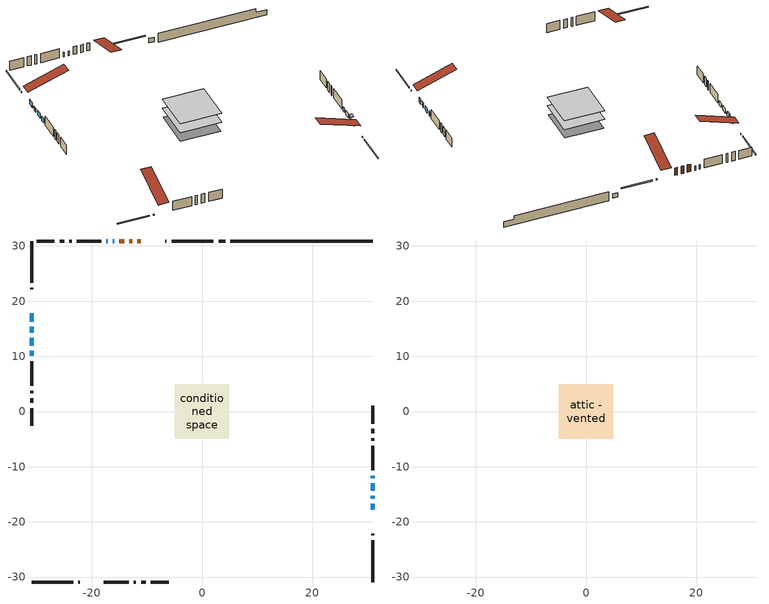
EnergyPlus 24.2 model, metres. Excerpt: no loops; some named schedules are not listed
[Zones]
conditioned space
 floor adiabatic (Floor2 construction): -0.68,-0.68 -0.68,0.68 0.68,0.68 0.68,-0.68 z1.25
 floor adiabatic (AdiabaticFloorConstruction): -4.94,-4.94 -4.94,4.94 4.94,4.94 4.94,-4.94 z1.25
 floor foundation (Slab1 construction): -4.8,-4.8 -4.8,4.8 4.8,4.8 4.8,-4.8 z-1.19
 floor foundation (Slab2 construction): -0.68,-0.68 -0.68,0.68 0.68,0.68 0.68,-0.68 z-0.76
 wall outside (RimJoist1 construction): 2.06,30.9 -5.5,30.9 / -30.9,-30.9 -23.33,-30.9 / -30.9,30.9 -30.9,23.33 / 30.9,-30.9 30.9,-23.33 z1.25:1.55
 wall outside (RimJoist2 construction): -6.43,30.9 -6.67,30.9 / -22.4,-30.9 -22.16,-30.9 / -30.9,22.4 -30.9,22.16 / 30.9,-22.4 30.9,-22.16 z1.25:1.55
 wall outside (AdiabaticWallConstruction 1): -11.07,30.9 -11.7,30.9 / -12.62,30.9 -13.2,30.9 / -14.12,30.9 -14.95,30.9 z1.25:3.28
 wall outside (AdiabaticWallConstruction): -30.9,17.77 -30.9,16.28 / 30.9,-17.77 30.9,-16.7 / -15.88,30.9 -16.13,30.9 / -30.9,13.36 -30.9,11.93 / -30.9,11.01 -30.9,10.06 / -17.06,30.9 -17.32,30.9 / 30.9,-14.33 30.9,-13.01 / 30.9,-12.09 30.9,-11.6 z1.25:2.47; -30.9,15.35 -30.9,14.29 z1.25:2.17; 30.9,-15.77 30.9,-15.26 z1.25:2.27
 wall outside (Wall1 construction): -18.25,30.9 -22.7,30.9 / -17.77,-30.9 -13.31,-30.9 / -30.9,9.13 -30.9,4.68 / 30.9,-10.67 30.9,-6.22 z1.25:3.69
 wall outside (Wall2 construction): -23.63,30.9 -24.03,30.9 / -12.39,-30.9 -11.98,-30.9 / -30.9,3.75 -30.9,3.34 / 30.9,-5.29 30.9,-4.89 z1.25:3.69
 wall outside (Wall3 construction): -24.96,30.9 -25.82,30.9 / -11.05,-30.9 -10.2,-30.9 / -30.9,2.42 -30.9,1.56 / 30.9,-3.96 30.9,-3.1 z1.25:3.69
 wall outside (Wall4 construction): -26.75,30.9 -29.97,30.9 / -9.27,-30.9 -6.05,-30.9 / -30.9,0.63 -30.9,-2.59 / 30.9,-2.18 30.9,1.05 z1.25:3.69
 wall foundation (FoundationWall1 construction): 5.14,30.9,-1.19 5.14,30.9,1.25 28.32,30.9,1.25 28.32,30.9,0.25 30.9,30.9,0.25 30.9,30.9,-1.19
 wall foundation (FoundationWall2 construction): 4.21,30.9 2.99,30.9 z-0.76:0.43
 window (WindowConstruction 5): -30.9,17.77 -30.9,16.28 z1.25:2.47
 window (WindowConstruction 7): 30.9,-17.77 30.9,-16.7 z1.25:2.47
 window (WindowConstruction 8): -30.9,15.35 -30.9,14.29 z1.25:2.16
 window (WindowConstruction 9): -15.88,30.9 -16.13,30.9 z1.25:2.47
 window (WindowConstruction): -30.9,13.36 -30.9,11.93 z1.25:2.47
 window (WindowConstruction 1): -30.9,11 -30.9,10.06 z1.25:2.47
 window (WindowConstruction 2): -17.06,30.9 -17.32,30.9 z1.25:2.47
 window (WindowConstruction 6): 30.9,-15.77 30.9,-15.26 z1.25:2.26
 window (WindowConstruction 3): 30.9,-14.33 30.9,-13.01 z1.25:2.47
 window (WindowConstruction 4): 30.9,-12.08 30.9,-11.6 z1.25:2.47
 door (Door): -11.07,30.9 -11.69,30.9 z1.25:3.28
 door (Door 1): -12.62,30.9 -13.2,30.9 z1.25:3.28
 door (Door 2): -14.12,30.9 -14.95,30.9 z1.25:3.28
 ceiling adiabatic (AdiabaticFloorConstruction): 4.94,-4.94 4.94,4.94 -4.94,4.94 -4.94,-4.94 z1.25
attic - vented
 floor to conditioned space (Floor1 construction Reversed): -4.94,-4.94 -4.94,4.94 4.94,4.94 4.94,-4.94 z3.69
 roof outside (Roof1 construction): -10.14,30.9,3.69 -10.14,21.28,6.89 -7.6,21.28,6.89 -7.6,30.9,3.69; -18.7,-30.9,3.69 -18.7,-21.28,6.89 -21.23,-21.28,6.89 -21.23,-30.9,3.69; -30.9,18.7,3.69 -21.28,18.7,6.89 -21.28,21.23,6.89 -30.9,21.23,3.69; 30.9,-18.7,3.69 21.28,-18.7,6.89 21.28,-21.23,6.89 30.9,-21.23,3.69
shading: -30.9,14.23 -30.9,15.41 -31.19,15.41 -31.19,14.23 z2.23; 30.9,-14.96 30.9,-16.07 31.51,-16.07 31.51,-14.96 z2.56
[Building]
Building 1: Terrain=Suburbs
[Site:Location]
Windsor AP_ON: Latitude {deg}=42.28; Longitude {deg}=-82.96; Time Zone {hr}=-5; Elevation {m}=190; Keep Site Location Information=Yes
[Site:GroundTemperature:Shallow]
6.34957, 4.46684, 4.31606, 5.20952, 8.79623, 12.3662, 15.4612, 17.4219, 17.5884, 15.9938, 12.9777, 9.51722
[Site:WaterMainsTemperature]
Calculation Method=Schedule; Temperature Schedule=mains temperature schedule
[Material] Roughness=Rough; Thermal Absorptance=0.9
Name | Thickness {m} | Conductivity {W/m-K} | Density {kg/m3} | Specific Heat {J/kg-K} | Solar Absorptance | Visible Absorptance
asphalt or fiberglass shingles | 0.00635 | 0.162714 | 1121.4 | 1465.45 | 0.4 | 0.4
ceiling loosefill ins | 0.338667 | 0.0480833 | 16.02 | 1046.75 | 0.7 | 0.7
ceiling stud and cavity | 0.1397 | 0.172097 | 65.682 | 1177.47 | 0.7 | 0.7
concrete 4.0 in. | 0.1016 | 1.803125 | 2242.8 | 837.4 | 0.7 | 0.7
concrete 8.0 in. | 0.2032 | 1.803125 | 2242.8 | 837.4 | 0.7 | 0.7
door material | 0.04445 | 0.053851 | 512.64 | 1214.23 | 0.7 | 0.7
exterior vertical ins | 0.012244 | 0.029427 | 32.04 | 1214.23 | 0.7 | 0.7
exterior vertical ins 1 | 0.0473082 | 0.029427 | 32.04 | 1214.23 | 0.7 | 0.7
floor covering | 0.0127 | 9.015625 | 54.468 | 1339.84 | 0.6 | 0.6
floor covering 1 | 0.0127 | 0.0433444 | 54.468 | 1339.84 | 0.6 | 0.6
floor rigid ins; wall rigid ins 1 | 0.512978 | 0.029427 | 32.04 | 1214.23 | 0.7 | 0.7
floor stud and cavity | 0.0889 | 0.178907 | 50.32683 | 1063.81 | 0.7 | 0.7
floor stud and cavity 1 | 0.1397 | 1.75129 | 37.0049 | 1207.88 | 0.7 | 0.7
furniture material conditioned space 1 | 0.1524 | 0.115458 | 640.8 | 1214.23 | 0.6 | 0.6
gypsum board | 0.0127 | 0.160291 | 801 | 837.4 | 0.6 | 0.6
gypsum board 1 | 0.0127 | 0.160291 | 801 | 837.4 | 0.7 | 0.7
osb sheathing 0.5 in. | 0.0127 | 0.115458 | 512.64 | 1214.23 | 0.7 | 0.7
osb sheathing 0.75 in. | 0.01905 | 0.115458 | 512.64 | 1214.23 | 0.7 | 0.7
osb sheathing 2.0 in. | 0.0508 | 0.115458 | 512.64 | 1214.23 | 0.7 | 0.7
rim joist rigid ins; wall rigid ins | 0.051816 | 0.029427 | 32.04 | 1214.23 | 0.7 | 0.7
rim joist stud and cavity | 0.0508 | 0.275866 | 125.044 | 1163.47 | 0.6 | 0.6
rim joist stud and cavity 1 | 0.0508 | 0.528583 | 125.044 | 1163.47 | 0.6 | 0.6
wall stud and cavity | 0.1397 | 0.0902599 | 139.0536 | 1170.24 | 0.7 | 0.7
wall stud and cavity 1 | 0.1397 | 0.0833386 | 139.0536 | 1170.24 | 0.7 | 0.7
wall stud and cavity 2 | 0.1397 | 0.104668 | 139.0536 | 1170.24 | 0.7 | 0.7
wall stud and cavity 3 | 0.1397 | 0.0864093 | 139.0536 | 1170.24 | 0.7 | 0.7
wall stud and cavity 4 | 0.0889 | 0.380278 | 52.3479 | 1209.89 | 0.7 | 0.7
wall stud and cavity 5 | 0.0889 | 0.391764 | 83.0341 | 1211.67 | 0.7 | 0.7
wood siding | 0.0254 | 0.102417 | 544.68 | 1172.36 | 0.4 | 0.4
wood siding 1; wood siding 2; wood siding 3 | 0.0254 | 0.102417 | 544.68 | 1172.36 | 0.7 | 0.7
[WindowMaterial:SimpleGlazingSystem]
Name | U-Factor {W/m2-K} | Solar Heat Gain Coefficient
WindowMaterial | 2.32912 | 0.57
WindowMaterial 1 | 2.6397 | 0.43
WindowMaterial 2 | 2.78392 | 0.35
WindowMaterial 3 | 2.33877 | 0.57
WindowMaterial 4 | 2.396116 | 0.57
WindowMaterial 5 | 2.40293 | 0.58
WindowMaterial 6 | 2.44551 | 0.56
WindowMaterial 7 | 2.3717 | 0.55
WindowMaterial 8 | 2.53296 | 0.49
[Construction]
AdiabaticFloorConstruction: floor stud and cavity 1, floor rigid ins, osb sheathing 0.75 in., floor covering 1
AdiabaticWallConstruction: wood siding 2, wall rigid ins 1, wall stud and cavity 4, gypsum board
AdiabaticWallConstruction 1: wood siding 3, wall rigid ins 1, wall stud and cavity 4, gypsum board
Door; Door 1; Door 2: door material
Floor1 construction Reversed: gypsum board, ceiling stud and cavity, ceiling loosefill ins
Floor2 construction: floor stud and cavity, floor covering
FoundationWall1 construction; FoundationWall2 construction: concrete 8.0 in., gypsum board 1
furniture construction conditioned space 1: furniture material conditioned space 1
PartitionWallConstruction: gypsum board, wall stud and cavity 5, gypsum board
RimJoist1 construction: wood siding 1, rim joist rigid ins, osb sheathing 2.0 in., rim joist stud and cavity
RimJoist2 construction: wood siding 1, rim joist rigid ins, osb sheathing 2.0 in., rim joist stud and cavity 1
Roof1 construction: asphalt or fiberglass shingles
Slab1 construction; Slab2 construction: concrete 4.0 in.
Wall1 construction: wood siding, osb sheathing 0.5 in., wall stud and cavity, gypsum board
Wall2 construction: wood siding, osb sheathing 0.5 in., wall stud and cavity 1, gypsum board
Wall3 construction: wood siding, osb sheathing 0.5 in., wall stud and cavity 2, gypsum board
Wall4 construction: wood siding, wall rigid ins, osb sheathing 0.5 in., wall stud and cavity 3, gypsum board
WindowConstruction: WindowMaterial
WindowConstruction 1: WindowMaterial 1
WindowConstruction 2; WindowConstruction 9: WindowMaterial 2
WindowConstruction 3: WindowMaterial 3
WindowConstruction 4: WindowMaterial 4
WindowConstruction 5: WindowMaterial 5
WindowConstruction 6: WindowMaterial 6
WindowConstruction 7: WindowMaterial 7
WindowConstruction 8: WindowMaterial 8
[Zone] Multiplier=1; Part of Total Floor Area=Yes
Name | Volume {m3}
attic - vented | 50.7484
conditioned space | 489.4
[Space]
Name | Zone | Volume {m3}
attic - vented 1 | attic - vented | 50.7484
conditioned space 1 | conditioned space | 489.4
[ZoneInfiltration:EffectiveLeakageArea]
infil attic - vented 1: Zone or Space=attic - vented 1; Schedule=Always On Discrete; Effective Air Leakage Area {cm2}=4333.78; Stack Coefficient=0.00022294; Wind Coefficient=1.00882e-05
[ZoneMixing]
whole house fan mix: Zone or Space=attic - vented; Schedule=Always On Continuous; Design Flow Rate Calculation Method=Flow/Zone; Design Flow Rate {m3/s}=0; Source Zone or Space=conditioned space
[SurfaceProperty:ExposedFoundationPerimeter] Exposed Perimeter Calculation Method=TotalExposedPerimeter
Name | Total Exposed Perimeter {m}
Slab1 | 25.756
Slab2 | 1.21899
[InternalMass] Zone or ZoneList=conditioned space; Space or SpaceList=conditioned space 1
Name | Construction | Surface Area {m2}
furniture mass conditioned space 1 | furniture construction conditioned space 1 | 77.4074
partition wall mass | PartitionWallConstruction | 191.659
[Lights]
interior lighting: Zone or ZoneList or Space or SpaceList=conditioned space 1; Schedule=interior lighting schedule; Design Level Calculation Method=LightingLevel; Lighting Level {W}=343.2; Return Air Fraction=0; Fraction Radiant=0.6; Fraction Visible=0.2; Fraction Replaceable=1
[People]
occupants: Zone or ZoneList or Space or SpaceList=conditioned space 1; Number of People Schedule=occupants schedule; Number of People Calculation Method=People; Number of People=3; Fraction Radiant=0.314171; Sensible Heat Fraction=0.56303; Activity Level Schedule=occupants activity schedule; Carbon Dioxide Generation Rate {m3/s-W}=0; Enable ASHRAE 55 Comfort Warnings=No; Mean Radiant Temperature Calculation Type=EnclosureAveraged
[ElectricEquipment] Zone or ZoneList or Space or SpaceList=conditioned space 1; Design Level Calculation Method=EquipmentLevel
Name | Schedule | Design Level {W} | Fraction Latent | Fraction Radiant | Fraction Lost
clothes dryer | clothes dryer schedule | 140.772 | 0.015 | 0.081 | 0.85
clothes washer | clothes washer schedule | 32.1985 | 0.03 | 0.162 | 0.7
cooking range | cooking range schedule | 215.147 | 0.08 | 0.432 | 0.2
dishwasher | dishwasher schedule | 66.8632 | 0.3 | 0.18 | 0.4
fridge | fridge schedule | 72.9452 | 0 | 0.6 | 0
mech vent bath fan 0 | mech vent bath fan 0 schedule | 25.1 | 0 | 0 | 1
mech vent bath fan 1 | mech vent bath fan 1 schedule | 25.1 | 0 | 0 | 1
mech vent house fan | mech vent house fan schedule | 0 | 0 | 0 | 1
mech vent house fan cfis | mech vent house fan cfis schedule | 0 | 0 | 0 | 0
mech vent range fan 0 | mech vent range fan 0 schedule | 57 | 0 | 0 | 1
misc plug loads | misc plug loads schedule | 494.7 | 0.045 | 0.513 | 0.1
whole house fan | Always On Discrete | 0 | 0 | 0 | 1
[OtherEquipment] Zone or ZoneList or Space or SpaceList=conditioned space 1; Design Level Calculation Method=EquipmentLevel
Name | Fuel Type | Schedule | Design Level {W} | Fraction Latent | Fraction Radiant | Fraction Lost
clothes dryer 1 | Electricity | clothes dryer schedule | 0 | 0.015 | 0.081 | 0.85
cooking range 1 | Electricity | cooking range schedule | 0 | 0.08 | 0.432 | 0.2
general water use latent | None | general water use schedule | 62.594 | 1 | 0 | 0
general water use sensible | None | general water use schedule | -61.6891 | 0 | 0.6 | 0
mech vent house fan latent load | None | Always On Discrete | 0 | 1 | 0 | 0
mech vent house fan sensible load | None | Always On Discrete | 0 | 0 | 0 | 0
water heater energy adjustment1 | NaturalGas | Always On Discrete | 0.01 | 0 | 0 | 1
[ZoneInfiltration:DesignFlowRate] Zone or ZoneList or Space or SpaceList=conditioned space 1; Schedule=Always On Discrete; Design Flow Rate Calculation Method=Flow/Zone; Design Flow Rate {m3/s}=0
infil flow; natural vent flow; whole house fan flow
[AvailabilityManager:Scheduled]
central ac and furnace airloop Availability Manager: Schedule=Always On Discrete
[Foundation:Kiva] Initial Indoor Air Temperature {C}=18; Wall Depth Below Slab {m}=0.2032; Custom Block X Position 1 {m}=0.2159; Custom Block Z Position 1 {m}=0
Name | Wall Height Above Grade {m} | Custom Block Material Name 1 | Custom Block Depth 1 {m}
Foundation Kiva 1 | 1.24998 | exterior vertical ins | 2.43998
Foundation Kiva 2 | 0.430012 | exterior vertical ins 1 | 1.19
[Foundation:Kiva:Settings]
Soil Conductivity {W/m-K}=0.849921; Soil Density {kg/m3}=1842.3; Soil Specific Heat {J/kg-K}=418.7; Ground Solar Absorptivity=0.9; Ground Thermal Absorptivity=0.9; Ground Surface Roughness {m}=0.03; Far-Field Width {m}=40; Deep-Ground Boundary Condition=ZeroFlux; Deep-Ground Depth {m}=40; Minimum Cell Dimension {m}=0.2; Maximum Cell Growth Coefficient=3; Simulation Timestep=Timestep
[Exterior:Lights]
exterior lighting: Schedule=exterior lighting schedule; Design Level {W}=75.6
[EnergyManagementSystem:GlobalVariable]
central_ac_and_furnace_airloop_Fan_RTF
infil_program_Qfan
infil_program_Qinf
natural_vent_program_Qnv
natural_vent_program_Qwhf
[EnergyManagementSystem:Sensor]
Name | Output:Variable or Output:Meter Index Key | Output:Variable or Output:Meter
airflow_gain | infil flow | Infiltration Sensible Heat Gain Energy
airflow_gain_1 | natural vent flow | Infiltration Sensible Heat Gain Energy
airflow_gain_2 | whole house fan flow | Infiltration Sensible Heat Gain Energy
airflow_loss | infil flow | Infiltration Sensible Heat Loss Energy
airflow_loss_1 | natural vent flow | Infiltration Sensible Heat Loss Energy
airflow_loss_2 | whole house fan flow | Infiltration Sensible Heat Loss Energy
clg_load_cond |  | Cooling:EnergyTransfer:Zone:CONDITIONED SPACE
clg_sp_s; clg_sp_s_1 | cooling setpoint | Schedule Value
clothes_dryer_exhaust_0_sch_s | clothes dryer exhaust 0 schedule | Schedule Value
cool_season | cooling season schedule | Schedule Value
htg_load_cond |  | Heating:EnergyTransfer:Zone:CONDITIONED SPACE
htg_sp_s; htg_sp_s_1 | heating setpoint | Schedule Value
ig_ee_conv | clothes dryer | Electric Equipment Convective Heating Energy
ig_ee_conv_2 | cooking range | Electric Equipment Convective Heating Energy
ig_ee_conv_4 | fridge | Electric Equipment Convective Heating Energy
ig_ee_conv_5 | misc plug loads | Electric Equipment Convective Heating Energy
ig_ee_conv_6 | whole house fan | Electric Equipment Convective Heating Energy
ig_ee_rad | clothes dryer | Electric Equipment Radiant Heating Energy
ig_ee_rad_2 | cooking range | Electric Equipment Radiant Heating Energy
ig_ee_rad_4 | fridge | Electric Equipment Radiant Heating Energy
ig_ee_rad_5 | misc plug loads | Electric Equipment Radiant Heating Energy
ig_ee_rad_6 | whole house fan | Electric Equipment Radiant Heating Energy
ig_lgt_conv | interior lighting | Lights Convective Heating Energy
ig_lgt_rad | interior lighting | Lights Radiant Heating Energy
ig_lgt_vis | interior lighting | Lights Visible Radiation Heating Energy
ig_oe_conv | clothes dryer 1 | Other Equipment Convective Heating Energy
ig_oe_conv_1 | cooking range 1 | Other Equipment Convective Heating Energy
ig_oe_conv_2 | general water use latent | Other Equipment Convective Heating Energy
ig_oe_conv_3 | general water use sensible | Other Equipment Convective Heating Energy
ig_oe_conv_4 | water heater energy adjustment1 | Other Equipment Convective Heating Energy
ig_oe_rad | clothes dryer 1 | Other Equipment Radiant Heating Energy
ig_oe_rad_1 | cooking range 1 | Other Equipment Radiant Heating Energy
ig_oe_rad_2 | general water use latent | Other Equipment Radiant Heating Energy
ig_oe_rad_3 | general water use sensible | Other Equipment Radiant Heating Energy
ig_oe_rad_4 | water heater energy adjustment1 | Other Equipment Radiant Heating Energy
ig_ppl_conv | occupants | People Convective Heating Energy
ig_ppl_rad | occupants | People Radiant Heating Energy
im_conv | furniture mass conditioned space 1 | Surface Inside Face Convection Heat Gain Energy
im_conv_1 | partition wall mass | Surface Inside Face Convection Heat Gain Energy
im_ig | furniture mass conditioned space 1 | Surface Inside Face Internal Gains Radiation Heat Gain Energy
im_ig_1 | partition wall mass | Surface Inside Face Internal Gains Radiation Heat Gain Energy
im_lgt | furniture mass conditioned space 1 | Surface Inside Face Lights Radiation Heat Gain Energy
im_lgt_1 | partition wall mass | Surface Inside Face Lights Radiation Heat Gain Energy
im_sol | furniture mass conditioned space 1 | Surface Inside Face Solar Radiation Heat Gain Energy
im_sol_1 | partition wall mass | Surface Inside Face Solar Radiation Heat Gain Energy
im_surf | furniture mass conditioned space 1 | Surface Inside Face Net Surface Thermal Radiation Heat Gain Energy
im_surf_1 | partition wall mass | Surface Inside Face Net Surface Thermal Radiation Heat Gain Energy
mech_vent_bath_fan_0_sch_s | mech vent bath fan 0 schedule | Schedule Value
mech_vent_bath_fan_1_sch_s | mech vent bath fan 1 schedule | Schedule Value
mech_vent_range_fan_0_sch_s | mech vent range fan 0 schedule | Schedule Value
mv_conv | mech vent bath fan 0 | Electric Equipment Convective Heating Energy
mv_conv_1 | mech vent bath fan 1 | Electric Equipment Convective Heating Energy
mv_conv_2 | mech vent house fan | Electric Equipment Convective Heating Energy
mv_conv_3 | mech vent house fan cfis | Electric Equipment Convective Heating Energy
mv_conv_4 | mech vent range fan 0 | Electric Equipment Convective Heating Energy
mv_conv_5 | mech vent house fan latent load | Other Equipment Convective Heating Energy
mv_conv_6 | mech vent house fan sensible load | Other Equipment Convective Heating Energy
mv_rad | mech vent bath fan 0 | Electric Equipment Radiant Heating Energy
mv_rad_1 | mech vent bath fan 1 | Electric Equipment Radiant Heating Energy
mv_rad_2 | mech vent house fan | Electric Equipment Radiant Heating Energy
mv_rad_3 | mech vent house fan cfis | Electric Equipment Radiant Heating Energy
mv_rad_4 | mech vent range fan 0 | Electric Equipment Radiant Heating Energy
mv_rad_5 | mech vent house fan latent load | Other Equipment Radiant Heating Energy
mv_rad_6 | mech vent house fan sensible load | Other Equipment Radiant Heating Energy
natural_vent_s | natural vent schedule | Schedule Value
out_pb_s |  | Site Outdoor Air Barometric Pressure
out_wt_s |  | Site Outdoor Air Humidity Ratio
site_vw_s |  | Site Wind Speed
ss_back_out | Window1 | Surface Window Shortwave from Zone Back Out Window Heat Transfer Rate
ss_back_out_1 | Window10 | Surface Window Shortwave from Zone Back Out Window Heat Transfer Rate
ss_back_out_2 | Window11 | Surface Window Shortwave from Zone Back Out Window Heat Transfer Rate
ss_back_out_3 | Window12 | Surface Window Shortwave from Zone Back Out Window Heat Transfer Rate
ss_back_out_4 | Window3 | Surface Window Shortwave from Zone Back Out Window Heat Transfer Rate
ss_back_out_5 | Window4 | Surface Window Shortwave from Zone Back Out Window Heat Transfer Rate
ss_back_out_6 | Window6 | Surface Window Shortwave from Zone Back Out Window Heat Transfer Rate
ss_back_out_7 | Window7 | Surface Window Shortwave from Zone Back Out Window Heat Transfer Rate
ss_back_out_8 | Window8 | Surface Window Shortwave from Zone Back Out Window Heat Transfer Rate
ss_back_out_9 | Window9 | Surface Window Shortwave from Zone Back Out Window Heat Transfer Rate
ss_conv | Door1 | Surface Inside Face Convection Heat Gain Energy
ss_conv_1 | Door2 | Surface Inside Face Convection Heat Gain Energy
ss_conv_10 | Window7 | Surface Inside Face Convection Heat Gain Energy
ss_conv_11 | Window8 | Surface Inside Face Convection Heat Gain Energy
ss_conv_12 | Window9 | Surface Inside Face Convection Heat Gain Energy
ss_conv_2 | Door3 | Surface Inside Face Convection Heat Gain Energy
ss_conv_3 | Window1 | Surface Inside Face Convection Heat Gain Energy
ss_conv_4 | Window10 | Surface Inside Face Convection Heat Gain Energy
ss_conv_5 | Window11 | Surface Inside Face Convection Heat Gain Energy
ss_conv_6 | Window12 | Surface Inside Face Convection Heat Gain Energy
ss_conv_7 | Window3 | Surface Inside Face Convection Heat Gain Energy
ss_conv_8 | Window4 | Surface Inside Face Convection Heat Gain Energy
ss_conv_9 | Window6 | Surface Inside Face Convection Heat Gain Energy
ss_ig | Door1 | Surface Inside Face Internal Gains Radiation Heat Gain Energy
ss_ig_1 | Door2 | Surface Inside Face Internal Gains Radiation Heat Gain Energy
ss_ig_10 | Window7 | Surface Inside Face Internal Gains Radiation Heat Gain Energy
ss_ig_11 | Window8 | Surface Inside Face Internal Gains Radiation Heat Gain Energy
ss_ig_12 | Window9 | Surface Inside Face Internal Gains Radiation Heat Gain Energy
ss_ig_2 | Door3 | Surface Inside Face Internal Gains Radiation Heat Gain Energy
ss_ig_3 | Window1 | Surface Inside Face Internal Gains Radiation Heat Gain Energy
ss_ig_4 | Window10 | Surface Inside Face Internal Gains Radiation Heat Gain Energy
ss_ig_5 | Window11 | Surface Inside Face Internal Gains Radiation Heat Gain Energy
ss_ig_6 | Window12 | Surface Inside Face Internal Gains Radiation Heat Gain Energy
ss_ig_7 | Window3 | Surface Inside Face Internal Gains Radiation Heat Gain Energy
ss_ig_8 | Window4 | Surface Inside Face Internal Gains Radiation Heat Gain Energy
ss_ig_9 | Window6 | Surface Inside Face Internal Gains Radiation Heat Gain Energy
ss_lgt | Door1 | Surface Inside Face Lights Radiation Heat Gain Energy
ss_lgt_1 | Door2 | Surface Inside Face Lights Radiation Heat Gain Energy
ss_lgt_2 | Door3 | Surface Inside Face Lights Radiation Heat Gain Energy
ss_sol | Door1 | Surface Inside Face Solar Radiation Heat Gain Energy
ss_sol_1 | Door2 | Surface Inside Face Solar Radiation Heat Gain Energy
ss_sol_2 | Door3 | Surface Inside Face Solar Radiation Heat Gain Energy
ss_surf | Door1 | Surface Inside Face Net Surface Thermal Radiation Heat Gain Energy
ss_surf_1 | Door2 | Surface Inside Face Net Surface Thermal Radiation Heat Gain Energy
ss_surf_10 | Window7 | Surface Inside Face Net Surface Thermal Radiation Heat Gain Energy
ss_surf_11 | Window8 | Surface Inside Face Net Surface Thermal Radiation Heat Gain Energy
ss_surf_12 | Window9 | Surface Inside Face Net Surface Thermal Radiation Heat Gain Energy
ss_surf_2 | Door3 | Surface Inside Face Net Surface Thermal Radiation Heat Gain Energy
ss_surf_3 | Window1 | Surface Inside Face Net Surface Thermal Radiation Heat Gain Energy
ss_surf_4 | Window10 | Surface Inside Face Net Surface Thermal Radiation Heat Gain Energy
ss_surf_5 | Window11 | Surface Inside Face Net Surface Thermal Radiation Heat Gain Energy
ss_surf_6 | Window12 | Surface Inside Face Net Surface Thermal Radiation Heat Gain Energy
ss_surf_7 | Window3 | Surface Inside Face Net Surface Thermal Radiation Heat Gain Energy
ss_surf_8 | Window4 | Surface Inside Face Net Surface Thermal Radiation Heat Gain Energy
ss_surf_9 | Window6 | Surface Inside Face Net Surface Thermal Radiation Heat Gain Energy
ss_trans_in | Window1 | Surface Window Transmitted Solar Radiation Rate
ss_trans_in_1 | Window10 | Surface Window Transmitted Solar Radiation Rate
ss_trans_in_2 | Window11 | Surface Window Transmitted Solar Radiation Rate
ss_trans_in_3 | Window12 | Surface Window Transmitted Solar Radiation Rate
ss_trans_in_4 | Window3 | Surface Window Transmitted Solar Radiation Rate
ss_trans_in_5 | Window4 | Surface Window Transmitted Solar Radiation Rate
ss_trans_in_6 | Window6 | Surface Window Transmitted Solar Radiation Rate
ss_trans_in_7 | Window7 | Surface Window Transmitted Solar Radiation Rate
ss_trans_in_8 | Window8 | Surface Window Transmitted Solar Radiation Rate
ss_trans_in_9 | Window9 | Surface Window Transmitted Solar Radiation Rate
ss_trans_out | Window1 | Surface Inside Face Initial Transmitted Diffuse Transmitted Out Window Solar Radiation Rate
ss_trans_out_1 | Window10 | Surface Inside Face Initial Transmitted Diffuse Transmitted Out Window Solar Radiation Rate
ss_trans_out_2 | Window11 | Surface Inside Face Initial Transmitted Diffuse Transmitted Out Window Solar Radiation Rate
ss_trans_out_3 | Window12 | Surface Inside Face Initial Transmitted Diffuse Transmitted Out Window Solar Radiation Rate
ss_trans_out_4 | Window3 | Surface Inside Face Initial Transmitted Diffuse Transmitted Out Window Solar Radiation Rate
ss_trans_out_5 | Window4 | Surface Inside Face Initial Transmitted Diffuse Transmitted Out Window Solar Radiation Rate
ss_trans_out_6 | Window6 | Surface Inside Face Initial Transmitted Diffuse Transmitted Out Window Solar Radiation Rate
ss_trans_out_7 | Window7 | Surface Inside Face Initial Transmitted Diffuse Transmitted Out Window Solar Radiation Rate
ss_trans_out_8 | Window8 | Surface Inside Face Initial Transmitted Diffuse Transmitted Out Window Solar Radiation Rate
ss_trans_out_9 | Window9 | Surface Inside Face Initial Transmitted Diffuse Transmitted Out Window Solar Radiation Rate
